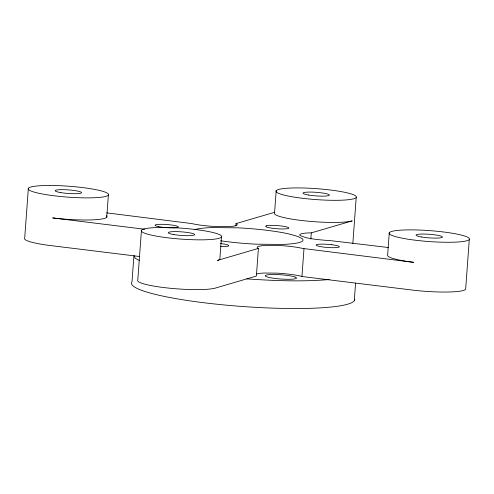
<?xml version="1.0" encoding="UTF-8"?>
<svg xmlns="http://www.w3.org/2000/svg" width="494" height="494" viewBox="0 0 494 494"><rect width="100%" height="100%" fill="white"/><g stroke="black" fill="none" stroke-linecap="round" stroke-linejoin="round"><path stroke-width="0.74" d="M28.356 188.276L24.7 238.052A40.298 5.471 4.2 0 0 50.654 245.58L139.783 256.547M106.747 217.212L108.371 195.093A40.298 5.471 4.2 0 0 51.679 185.491A40.298 5.471 4.2 0 0 45.04 194.469A40.298 5.471 4.2 0 0 108.371 195.093M133.923 255.731L132.003 281.846A111.94 15.191 4.2 0 0 237.342 306.101A111.94 15.191 4.2 0 0 354.785 299.481M141.451 230.241L137.795 280.018A40.298 5.471 4.2 0 0 168.781 288.113A40.298 5.471 4.2 0 0 215.458 288.051L256.386 276.047L258.418 248.396L257.565 248A25.744 3.495 4.2 0 1 266.55 245.37L278.641 245.487A25.744 3.495 4.2 0 1 302.699 248.445L413.608 262.326A40.298 5.471 4.2 0 1 387.654 254.799L389.278 232.674M221.466 237.058A40.298 5.471 4.2 0 1 158.136 236.435A40.298 5.471 4.2 0 1 164.774 227.456A40.298 5.471 4.2 0 1 221.466 237.058L219.842 259.177A40.298 5.471 4.2 0 1 217.49 260.4L258.418 248.396M235.823 225.919L235.99 223.615L274.726 212.253M276.189 190.709L274.559 212.834A40.298 5.471 4.2 0 0 305.551 220.935A40.298 5.471 4.2 0 0 352.228 220.874L311.3 232.878L309.071 232.89A25.744 3.495 4.2 0 0 300.086 235.527L305.607 237.577A25.744 3.495 4.2 0 0 329.665 240.535L388.432 247.525M469.3 239.485A40.298 5.471 4.2 0 1 405.969 238.868A40.298 5.471 4.2 0 1 412.607 229.889A40.298 5.471 4.2 0 1 469.3 239.485L465.644 289.262A40.298 5.471 4.2 0 1 411.576 289.978L301.945 276.492L303.977 248.84M310.85 239.022L311.3 232.878M352.833 243.468L356.205 197.526A40.298 5.471 4.2 0 0 299.512 187.924A40.298 5.471 4.2 0 0 292.874 196.902A40.298 5.471 4.2 0 0 356.205 197.526M354.278 300.772L355.575 283.105M329.282 279.555C301.828 281.839 274.195 280.771 246.747 278.875M106.679 212.865L191.709 223.566A25.744 3.495 4.2 0 0 215.767 226.524L227.858 226.641A25.744 3.495 4.2 0 0 236.836 224.004L235.99 223.615M144.804 229.259L52.685 217.928A40.298 5.471 4.2 0 0 106.377 215.755M301.945 276.492L300.667 276.097A25.744 3.495 4.2 0 0 276.609 273.139L264.518 273.021A25.744 3.495 4.2 0 0 256.806 273.942M139.66 260.622L135.066 258.245L134.467 255.892M220.472 243.548A11.64 1.581 4.2 0 1 228.747 245.66A11.64 1.581 4.2 0 1 220.54 246.586M220.639 240.788A55.97 7.595 4.2 0 0 256.442 244.184L282.735 244.437A55.97 7.595 4.2 0 0 302.254 238.713L297.987 236.503L290.262 234.261A55.97 7.595 4.2 0 0 237.96 227.827L211.673 227.567A55.97 7.595 4.2 0 0 194.908 229.574M266.389 225.844L265.71 226.196A11.64 1.581 4.2 0 0 273.207 228.376A11.64 1.581 4.2 0 0 286.724 228.784L288.144 228.524A11.64 1.581 4.2 0 0 281.327 225.993A11.64 1.581 4.2 0 0 266.389 225.844M331.801 244.721L328.85 244.413A11.64 1.581 4.2 0 0 316.864 244.573A11.64 1.581 4.2 0 0 321.001 246.716L323.681 247.105A11.64 1.581 4.2 0 0 338.618 247.247A11.64 1.581 4.2 0 0 331.801 244.721M295.085 277.041L292.917 276.412A15.672 2.124 4.2 0 0 274.374 274.491A15.672 2.124 4.2 0 0 265.445 276.14L266.643 276.757A15.672 2.124 4.2 0 0 287.354 279.308A15.672 2.124 4.2 0 0 295.085 277.041M158.747 226.684A11.64 1.581 4.2 0 0 177.982 227.271A11.64 1.581 4.2 0 0 163.267 224.338A11.64 1.581 4.2 0 0 158.747 226.684M173.814 234.564A13.208 1.791 4.2 0 0 194.574 234.767A13.208 1.791 4.2 0 0 175.988 231.618A13.208 1.791 4.2 0 0 173.814 234.564M421.648 236.997A13.208 1.791 4.2 0 0 442.402 237.2A13.208 1.791 4.2 0 0 423.821 234.051A13.208 1.791 4.2 0 0 421.648 236.997M308.552 195.031A13.208 1.791 4.2 0 0 329.313 195.235A13.208 1.791 4.2 0 0 310.726 192.086A13.208 1.791 4.2 0 0 308.552 195.031M60.719 192.598A13.208 1.791 4.2 0 0 81.479 192.802A13.208 1.791 4.2 0 0 62.892 189.653A13.208 1.791 4.2 0 0 60.719 192.598"/></g></svg>
